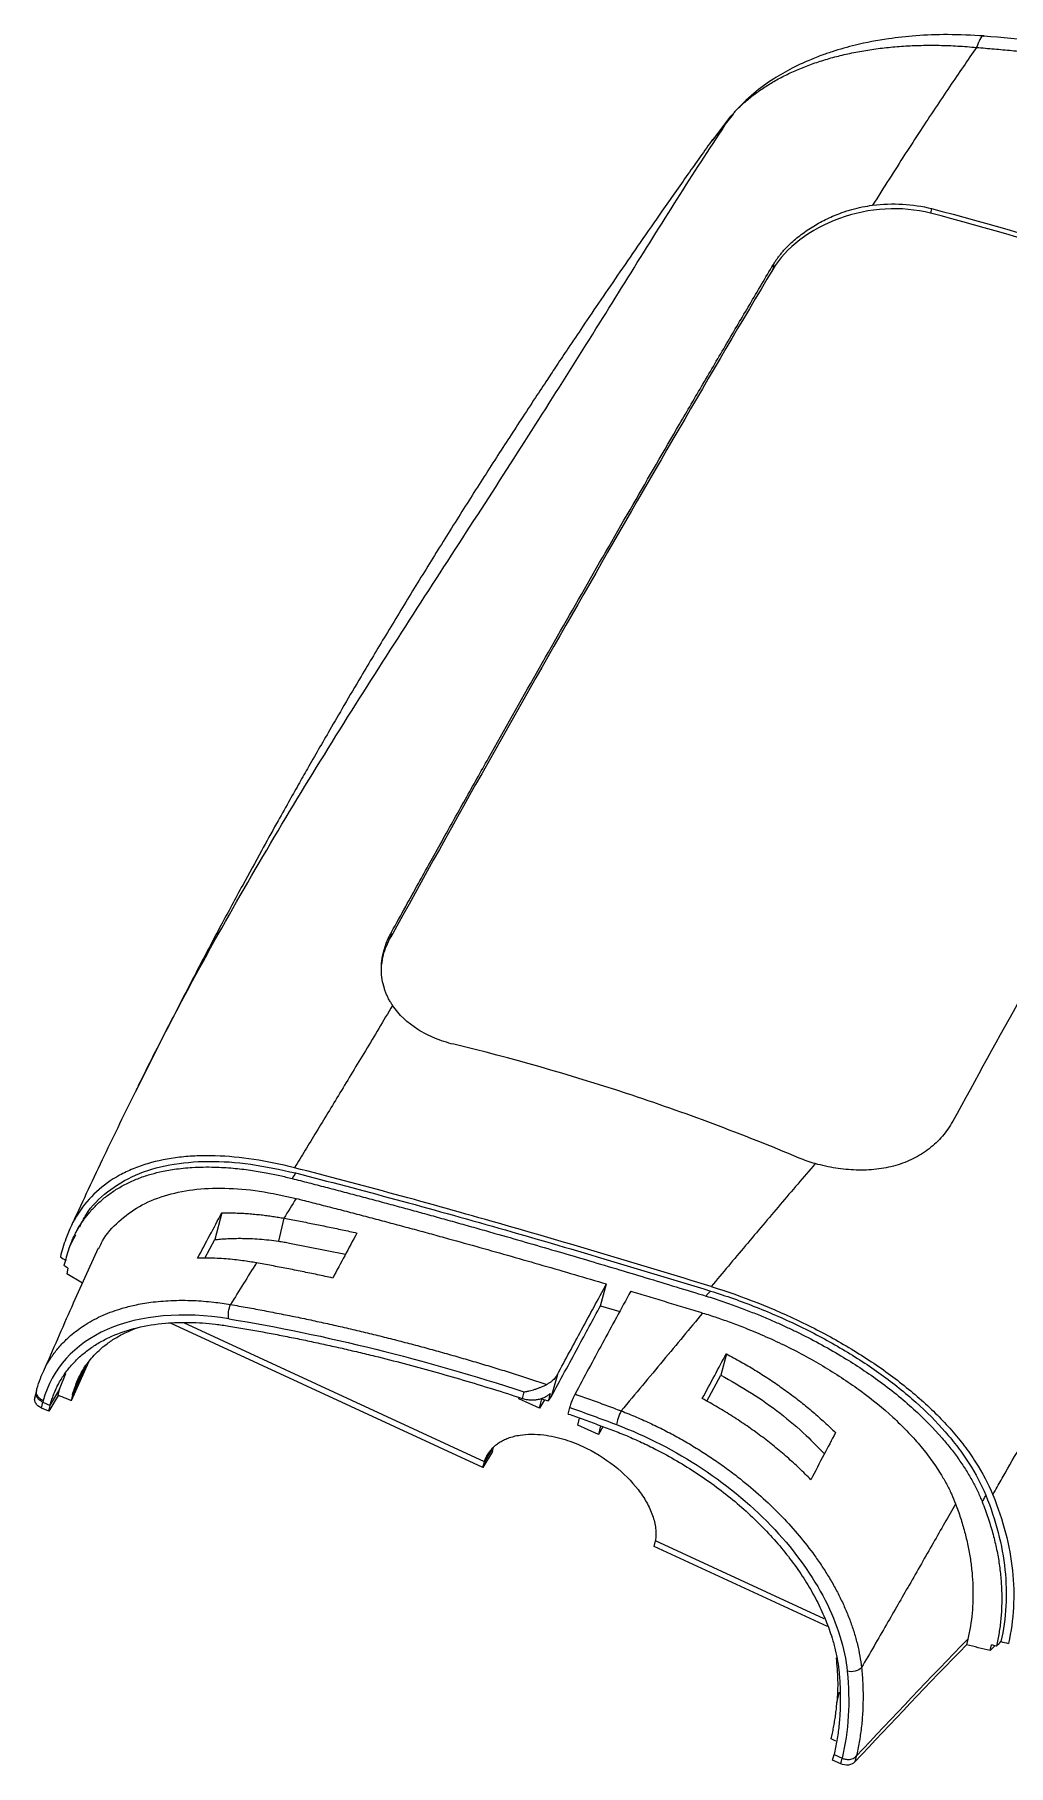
# Model space of a CAD drawing. Header units: inches. Extents: x 1424 to 4050, y 1126 to 1517.
# Drawn here: x 2208.01 to 2233.23, y 1240.21 to 1285.02 of the extents above; entities that cross this region are included whole.
import ezdxf

# ---------------------------------------------------------------- set-up
doc = ezdxf.new("R2010")
doc.units = ezdxf.units.IN
doc.header["$LTSCALE"] = 15

msp = doc.modelspace()

# ---------------------------------------------------------------- linework, layer by layer
at = {"color": 7, "linetype": 'Continuous', "lineweight": 15}
for p, q in [((2226.044, 1282.906), (2226.13, 1282.99)), ((2226.098, 1282.959), (2225.549, 1282.264)), ((2231.24, 1280.514), (2231.21, 1280.394)), ((2227.144, 1279.067), (2227.126, 1278.94)), ((2217.234, 1261.651), (2217.253, 1261.779)), ((2212.859, 1254.51), (2212.675, 1253.817)), ((2214.468, 1254.372), (2214.327, 1253.777)), ((2208.97, 1253.734), (2209.077, 1253.945)), ((2209.158, 1254.164), (2209.09, 1254.016)), ((2212.417, 1253.334), (2212.675, 1253.817)), ((2214.615, 1253.73), (2216.062, 1253.44)), ((2208.874, 1253.083), (2208.843, 1252.932)), ((2209.249, 1252.69), (2208.843, 1252.932)), ((2222.666, 1252.106), (2222.82, 1252.671)), ((2222.666, 1252.106), (2223.165, 1251.959)), ((2219.623, 1247.92), (2211.531, 1251.657)), ((2225.925, 1250.859), (2225.779, 1250.31)), ((2208.657, 1249.946), (2208.816, 1250.348)), ((2209.407, 1250.641), (2208.957, 1249.648)), ((2221.55, 1250.324), (2221.389, 1249.745)), ((2225.416, 1249.635), (2225.779, 1250.31)), ((2208.057, 1249.902), (2208.011, 1249.715)), ((2208.067, 1249.92), (2208.072, 1249.951)), ((2208.657, 1249.946), (2208.417, 1249.539)), ((2208.619, 1249.784), (2208.657, 1249.946)), ((2208.993, 1249.795), (2209.005, 1249.842)), ((2220.684, 1249.875), (2220.638, 1249.707)), ((2208.188, 1249.458), (2208.224, 1249.607)), ((2208.377, 1249.374), (2208.188, 1249.458)), ((2208.234, 1249.646), (2208.224, 1249.607)), ((2208.224, 1249.607), (2208.413, 1249.523)), ((2208.619, 1249.784), (2208.377, 1249.374)), ((2208.377, 1249.374), (2208.413, 1249.523)), ((2208.413, 1249.523), (2208.417, 1249.539)), ((2208.993, 1249.795), (2208.957, 1249.648)), ((2220.548, 1249.692), (2220.557, 1249.732)), ((2221.088, 1249.453), (2220.548, 1249.692)), ((2221.088, 1249.453), (2221.149, 1249.696)), ((2221.217, 1249.673), (2221.088, 1249.453)), ((2221.83, 1249.303), (2221.868, 1249.472)), ((2222.077, 1249.013), (2222.118, 1249.198)), ((2222.613, 1248.775), (2222.077, 1249.013)), ((2222.669, 1248.997), (2222.613, 1248.775)), ((2222.73, 1248.975), (2222.613, 1248.775)), ((2219.866, 1248.332), (2219.623, 1247.92)), ((2219.623, 1247.92), (2219.659, 1248.068)), ((2219.841, 1248.376), (2219.659, 1248.068)), ((2219.866, 1248.332), (2219.892, 1248.439)), ((2224.053, 1245.874), (2224.089, 1246.022)), ((2228.542, 1243.801), (2224.053, 1245.874)), ((2232.182, 1243.476), (2232.146, 1243.328)), ((2232.756, 1243.177), (2232.792, 1243.325)), ((2232.881, 1243.304), (2232.756, 1243.177)), ((2228.638, 1240.893), (2228.673, 1241.04)), ((2228.764, 1240.83), (2228.638, 1240.893)), ((2228.678, 1240.337), (2228.714, 1240.485)), ((2228.714, 1240.485), (2228.923, 1240.392)), ((2229.29, 1240.441), (2229.254, 1240.293)), ((2228.887, 1240.244), (2228.678, 1240.337)), ((2228.887, 1240.244), (2228.923, 1240.392))]:
    msp.add_line(p, q, dxfattribs=at)
at = {"color": 8, "linetype": 'Continuous', "lineweight": 15}
for p, q in [((2225.587, 1282.294), (2226.044, 1282.906)), ((2219.659, 1248.068), (2211.873, 1251.664)), ((2209.33, 1250.54), (2208.993, 1249.795)), ((2209.275, 1250.459), (2209.005, 1249.842)), ((2228.46, 1244.003), (2224.089, 1246.022)), ((2228.79, 1241.832), (2228.854, 1242.098))]:
    msp.add_line(p, q, dxfattribs=at)
at = {"color": 7, "linetype": 'Continuous', "lineweight": 15}
for centre, radius, start, end in [((2250.613, 1322.646), 80.98, 238.81156, 238.93927), ((2253.741, 1329.334), 88.383, 256.45157, 256.58101)]:
    msp.add_arc(centre, radius, start, end, dxfattribs=at)
for points, knots in [([(2232.599, 1284.982), (2232.284, 1284.999), (2231.685, 1285.031), (2230.858, 1284.996), (2230.058, 1284.91), (2229.333, 1284.771), (2228.762, 1284.61), (2228.358, 1284.47), (2228.009, 1284.331), (2227.594, 1284.136), (2227.114, 1283.859), (2226.59, 1283.484), (2226.285, 1283.169), (2226.12, 1282.999)], [0, 0, 0, 0, 0.119406, 0.226512, 0.321216, 0.439672, 0.529523, 0.573955, 0.625473, 0.693615, 0.778604, 0.880689, 1, 1, 1, 1]), ([(2251.26, 1279.732), (2250.44, 1280.133), (2248.825, 1280.924), (2246.357, 1281.927), (2243.92, 1282.783), (2241.267, 1283.562), (2238.421, 1284.22), (2235.448, 1284.723), (2233.521, 1284.896), (2232.6, 1284.979)], [0, 0, 0, 0, 0.139488, 0.275073, 0.406713, 0.534419, 0.698584, 0.8558, 1, 1, 1, 1]), ([(2226.044, 1282.906), (2226.076, 1282.942), (2226.14, 1283.014), (2226.243, 1283.12), (2226.352, 1283.223), (2226.467, 1283.323), (2226.587, 1283.421), (2226.712, 1283.517), (2226.844, 1283.609), (2226.98, 1283.699), (2227.122, 1283.786), (2227.27, 1283.869), (2227.423, 1283.95), (2227.581, 1284.027), (2227.744, 1284.1), (2227.913, 1284.17), (2228.086, 1284.236), (2228.264, 1284.299), (2228.447, 1284.358), (2228.635, 1284.413), (2228.828, 1284.464), (2229.024, 1284.511), (2229.225, 1284.554), (2229.431, 1284.593), (2229.64, 1284.627), (2229.853, 1284.657), (2230.07, 1284.683), (2230.29, 1284.704), (2230.514, 1284.721), (2230.741, 1284.733), (2230.972, 1284.74), (2231.205, 1284.743), (2231.44, 1284.741), (2231.679, 1284.735), (2231.919, 1284.723), (2232.162, 1284.707), (2232.325, 1284.692), (2232.407, 1284.685)], [0, 0, 0, 0, 0.0267086, 0.053539, 0.0804883, 0.1075535, 0.1347316, 0.1620193, 0.1894138, 0.216914, 0.2445207, 0.2722346, 0.3000561, 0.3279856, 0.3560233, 0.3841693, 0.4124241, 0.4407877, 0.4692602, 0.4978411, 0.5265299, 0.555326, 0.5842284, 0.6132368, 0.6423517, 0.6715733, 0.7009013, 0.7303352, 0.7598742, 0.7895175, 0.8192651, 0.8491183, 0.8790783, 0.909146, 0.939322, 0.9696066, 1, 1, 1, 1]), ([(2232.407, 1284.685), (2232.292, 1284.521), (2232.057, 1284.184), (2231.7, 1283.66), (2231.329, 1283.107), (2230.945, 1282.524), (2230.546, 1281.911), (2230.133, 1281.267), (2229.854, 1280.825), (2229.712, 1280.599)], [0, 0, 0, 0, 0.124382, 0.2549251, 0.3916269, 0.5344858, 0.6835007, 0.8386718, 1, 1, 1, 1]), ([(2232.407, 1284.685), (2232.558, 1284.673), (2232.861, 1284.649), (2233.318, 1284.607), (2233.775, 1284.561), (2234.234, 1284.51), (2234.694, 1284.454), (2235.156, 1284.394), (2235.619, 1284.329), (2236.083, 1284.259), (2236.548, 1284.185), (2237.014, 1284.105), (2237.481, 1284.021), (2237.949, 1283.932), (2238.418, 1283.838), (2238.888, 1283.74), (2239.358, 1283.636), (2239.829, 1283.527), (2240.301, 1283.413), (2240.772, 1283.295), (2241.245, 1283.171), (2241.718, 1283.042), (2242.191, 1282.908), (2242.664, 1282.769), (2243.137, 1282.625), (2243.611, 1282.475), (2244.084, 1282.321), (2244.557, 1282.161), (2245.03, 1281.996), (2245.503, 1281.825), (2245.975, 1281.65), (2246.447, 1281.469), (2246.919, 1281.283), (2247.39, 1281.092), (2247.86, 1280.895), (2248.33, 1280.693), (2248.798, 1280.486), (2249.266, 1280.274), (2249.732, 1280.056), (2250.198, 1279.832), (2250.662, 1279.604), (2250.97, 1279.448), (2251.124, 1279.37)], [0, 0, 0, 0, 0.023664, 0.047398, 0.071202, 0.095076, 0.119019, 0.143032, 0.167114, 0.191264, 0.215484, 0.239771, 0.264126, 0.288549, 0.31304, 0.337598, 0.362225, 0.386919, 0.411681, 0.43651, 0.461407, 0.486372, 0.511405, 0.536506, 0.561674, 0.586911, 0.612216, 0.63759, 0.663032, 0.688543, 0.714122, 0.739771, 0.765489, 0.791276, 0.817132, 0.843055, 0.869047, 0.895105, 0.92123, 0.947421, 0.973678, 1, 1, 1, 1]), ([(2225.571, 1282.306), (2225.356, 1282.005), (2224.916, 1281.385), (2224.29, 1280.493), (2223.705, 1279.652), (2223.177, 1278.886), (2222.681, 1278.16), (2222.234, 1277.501), (2221.855, 1276.937), (2221.55, 1276.48), (2221.268, 1276.054), (2220.958, 1275.585), (2220.502, 1274.89), (2219.91, 1273.976), (2219.207, 1272.877), (2218.498, 1271.747), (2217.796, 1270.611), (2217.118, 1269.495), (2216.527, 1268.506), (2216.046, 1267.688), (2215.679, 1267.058), (2215.365, 1266.513), (2215.092, 1266.038), (2214.833, 1265.582), (2214.566, 1265.109), (2214.248, 1264.541), (2213.851, 1263.825), (2213.369, 1262.945), (2212.805, 1261.897), (2212.163, 1260.684), (2211.45, 1259.302), (2210.931, 1258.282), (2210.655, 1257.72), (2210.634, 1257.678)], [0, 0, 0, 0, 0.036799, 0.075691, 0.108797, 0.139739, 0.169459, 0.197814, 0.220649, 0.238638, 0.253863, 0.273002, 0.296561, 0.33954, 0.385521, 0.431685, 0.478031, 0.524559, 0.567968, 0.59862, 0.623947, 0.64438, 0.664795, 0.681784, 0.699728, 0.722228, 0.750975, 0.786749, 0.82903, 0.87782, 0.933119, 0.994929, 1, 1, 1, 1]), ([(2231.21, 1280.394), (2230.471, 1280.585), (2229.612, 1280.534), (2228.103, 1279.985), (2227.455, 1279.495), (2227.126, 1278.94)], [0, 0, 0, 0, 0.5, 0.5, 1, 1, 1, 1]), ([(2227.144, 1279.067), (2227.16, 1279.093), (2227.192, 1279.145), (2227.246, 1279.223), (2227.303, 1279.299), (2227.366, 1279.376), (2227.433, 1279.452), (2227.504, 1279.527), (2227.64, 1279.66), (2227.859, 1279.846), (2228.182, 1280.065), (2228.535, 1280.257), (2228.871, 1280.397), (2229.175, 1280.494), (2229.442, 1280.56), (2229.622, 1280.586), (2229.712, 1280.599)], [0, 0, 0, 0, 0.0354165, 0.0708244, 0.1062967, 0.1419058, 0.1777231, 0.2138183, 0.2502592, 0.373839, 0.4996653, 0.6246115, 0.7500868, 0.8341734, 0.917279, 1, 1, 1, 1]), ([(2229.712, 1280.599), (2229.974, 1280.632), (2230.233, 1280.641), (2230.745, 1280.613), (2230.999, 1280.576), (2231.24, 1280.514)], [0, 0, 0, 0, 0.5, 0.5, 1, 1, 1, 1]), ([(2231.24, 1280.514), (2232.726, 1280.135), (2234.218, 1279.689), (2237.2, 1278.669), (2238.686, 1278.097), (2240.163, 1277.463)], [0, 0, 0, 0, 0.5, 0.5, 1, 1, 1, 1]), ([(2217.253, 1261.779), (2217.376, 1262), (2217.609, 1262.422), (2217.941, 1263.021), (2218.238, 1263.556), (2218.643, 1264.284), (2219.149, 1265.188), (2219.982, 1266.672), (2221.011, 1268.491), (2222.259, 1270.68), (2223.495, 1272.827), (2224.516, 1274.592), (2225.323, 1275.975), (2225.928, 1277.008), (2226.537, 1278.042), (2226.939, 1278.721), (2227.144, 1279.067)], [0, 0, 0, 0, 0.036391, 0.069353, 0.098891, 0.125008, 0.190263, 0.24997, 0.374932, 0.499931, 0.627563, 0.749968, 0.812145, 0.874978, 0.936436, 1, 1, 1, 1]), ([(2227.126, 1278.94), (2225.516, 1276.231), (2223.881, 1273.417), (2220.583, 1267.655), (2218.917, 1264.7), (2217.234, 1261.651)], [0, 0, 0, 0, 0.5, 0.5, 1, 1, 1, 1]), ([(2235.344, 1263.262), (2234.758, 1262.232), (2234.168, 1261.183), (2232.982, 1259.055), (2232.387, 1257.976), (2231.788, 1256.882)], [0, 0, 0, 0, 0.5, 0.5, 1, 1, 1, 1]), ([(2217.281, 1259.882), (2217.263, 1259.91), (2217.227, 1259.966), (2217.179, 1260.052), (2217.137, 1260.14), (2217.099, 1260.23), (2217.052, 1260.367), (2217.007, 1260.554), (2216.986, 1260.793), (2216.999, 1261.037), (2217.042, 1261.257), (2217.102, 1261.45), (2217.168, 1261.616), (2217.225, 1261.724), (2217.253, 1261.779)], [0, 0, 0, 0, 0.049995, 0.100009, 0.150128, 0.200443, 0.251042, 0.375631, 0.500577, 0.625283, 0.749595, 0.833466, 0.916755, 1, 1, 1, 1]), ([(2217.007, 1260.944), (2217.015, 1261.026), (2217.04, 1261.262), (2217.157, 1261.497), (2217.234, 1261.651)], [0, 0, 0, 0, 0.3439033, 1, 1, 1, 1]), ([(2217.281, 1259.882), (2217.162, 1259.683), (2216.928, 1259.293), (2216.581, 1258.715), (2216.246, 1258.158), (2215.922, 1257.622), (2215.61, 1257.106), (2215.309, 1256.612), (2215.021, 1256.138), (2214.832, 1255.829), (2214.739, 1255.678)], [0, 0, 0, 0, 0.143385, 0.281493, 0.414341, 0.54194, 0.664301, 0.78143, 0.893329, 1, 1, 1, 1]), ([(2218.865, 1258.875), (2218.692, 1258.916), (2218.529, 1258.969), (2218.221, 1259.097), (2218.074, 1259.172), (2217.666, 1259.43), (2217.445, 1259.636), (2217.281, 1259.882)], [0, 0, 0, 0, 0.25, 0.25, 0.5, 0.5, 1, 1, 1, 1]), ([(2227.814, 1255.93), (2226.33, 1256.552), (2224.839, 1257.109), (2221.847, 1258.094), (2220.351, 1258.519), (2218.865, 1258.875)], [0, 0, 0, 0, 0.5, 0.5, 1, 1, 1, 1]), ([(2210.624, 1257.654), (2210.349, 1257.098), (2209.785, 1255.956), (2209.265, 1254.828), (2208.998, 1254.25)], [0, 0, 0, 0, 0.48709, 1, 1, 1, 1]), ([(2231.788, 1256.882), (2231.712, 1256.743), (2231.623, 1256.615), (2231.419, 1256.378), (2231.304, 1256.269), (2231.051, 1256.074), (2230.916, 1255.989), (2230.627, 1255.845), (2230.472, 1255.784), (2230.15, 1255.692), (2229.984, 1255.66), (2229.643, 1255.621), (2229.465, 1255.613), (2229.112, 1255.624), (2228.935, 1255.641), (2228.581, 1255.697), (2228.403, 1255.736), (2228.229, 1255.785)], [0, 0, 0, 0, 0.125, 0.125, 0.25, 0.25, 0.375, 0.375, 0.5, 0.5, 0.625, 0.625, 0.75, 0.75, 0.875, 0.875, 1, 1, 1, 1]), ([(2214.739, 1255.678), (2214.017, 1255.863), (2213.335, 1255.967), (2212.53, 1255.991), (2212.37, 1255.991), (2212.061, 1255.979), (2211.91, 1255.967), (2211.472, 1255.916), (2211.196, 1255.861), (2210.807, 1255.744), (2210.682, 1255.7), (2210.439, 1255.6), (2210.322, 1255.544), (2209.99, 1255.361), (2209.79, 1255.219), (2209.435, 1254.893), (2209.278, 1254.71), (2209.011, 1254.301), (2208.903, 1254.078), (2208.819, 1253.838)], [0, 0, 0, 0, 0.25, 0.25, 0.3125, 0.3125, 0.375, 0.375, 0.5, 0.5, 0.5625, 0.5625, 0.625, 0.625, 0.75, 0.75, 0.875, 0.875, 1, 1, 1, 1]), ([(2208.901, 1253.58), (2208.916, 1253.623), (2208.946, 1253.708), (2208.999, 1253.833), (2209.057, 1253.955), (2209.12, 1254.075), (2209.19, 1254.192), (2209.265, 1254.306), (2209.346, 1254.417), (2209.433, 1254.525), (2209.526, 1254.629), (2209.625, 1254.73), (2209.731, 1254.827), (2209.842, 1254.92), (2209.96, 1255.009), (2210.084, 1255.093), (2210.214, 1255.173), (2210.351, 1255.247), (2210.494, 1255.317), (2210.643, 1255.382), (2210.799, 1255.441), (2211, 1255.507), (2211.271, 1255.578), (2211.646, 1255.648), (2212.116, 1255.696), (2212.628, 1255.704), (2213.134, 1255.674), (2213.581, 1255.622), (2213.987, 1255.555), (2214.347, 1255.482), (2214.573, 1255.426), (2214.677, 1255.401)], [0, 0, 0, 0, 0.022964, 0.046146, 0.069547, 0.093167, 0.117007, 0.141068, 0.165348, 0.189849, 0.21457, 0.239509, 0.264667, 0.290042, 0.315634, 0.341441, 0.367463, 0.393699, 0.420149, 0.446814, 0.473693, 0.500789, 0.547034, 0.603925, 0.671482, 0.749717, 0.812551, 0.869001, 0.91906, 0.962725, 1, 1, 1, 1]), ([(2209.183, 1254.152), (2209.233, 1254.258), (2209.4, 1254.617), (2209.88, 1255.076), (2210.6, 1255.52), (2211.488, 1255.781), (2212.495, 1255.87), (2213.594, 1255.802), (2214.377, 1255.629), (2214.769, 1255.543)], [0, 0, 0, 0, 0.065795, 0.222419, 0.379038, 0.535923, 0.692847, 0.846436, 1, 1, 1, 1]), ([(2225.533, 1252.603), (2223.671, 1253.177), (2221.836, 1253.724), (2218.218, 1254.758), (2216.457, 1255.239), (2214.739, 1255.678)], [0, 0, 0, 0, 0.5, 0.5, 1, 1, 1, 1]), ([(2228.229, 1255.785), (2228.077, 1255.609), (2227.774, 1255.258), (2227.321, 1254.727), (2226.871, 1254.196), (2226.424, 1253.665), (2225.978, 1253.134), (2225.681, 1252.779), (2225.533, 1252.603)], [0, 0, 0, 0, 0.168353, 0.336125, 0.503242, 0.669637, 0.835245, 1, 1, 1, 1]), ([(2214.677, 1255.401), (2214.821, 1255.364), (2215.108, 1255.291), (2215.542, 1255.178), (2215.977, 1255.065), (2216.412, 1254.95), (2216.849, 1254.833), (2217.287, 1254.716), (2217.725, 1254.596), (2218.165, 1254.476), (2218.605, 1254.354), (2219.046, 1254.231), (2219.488, 1254.107), (2220.044, 1253.949), (2220.713, 1253.757), (2221.495, 1253.53), (2222.278, 1253.3), (2223.06, 1253.068), (2223.84, 1252.833), (2224.62, 1252.596), (2225.141, 1252.436), (2225.401, 1252.357)], [0, 0, 0, 0, 0.042193, 0.084278, 0.12626, 0.168141, 0.209927, 0.25162, 0.293224, 0.334743, 0.376181, 0.417541, 0.458827, 0.500043, 0.572591, 0.644731, 0.716483, 0.787867, 0.858902, 0.929606, 1, 1, 1, 1]), ([(2214.769, 1255.543), (2216.477, 1255.107), (2218.236, 1254.629), (2221.832, 1253.603), (2223.665, 1253.057), (2225.516, 1252.487)], [0, 0, 0, 0, 0.5, 0.5, 1, 1, 1, 1]), ([(2209.676, 1253.588), (2209.706, 1253.655), (2209.827, 1253.925), (2210.174, 1254.298), (2210.705, 1254.696), (2211.354, 1254.971), (2212.099, 1255.13), (2212.93, 1255.166), (2213.826, 1255.096), (2214.464, 1254.954), (2214.783, 1254.884)], [0, 0, 0, 0, 0.045018, 0.18182, 0.318319, 0.454631, 0.590245, 0.726617, 0.863295, 1, 1, 1, 1]), ([(2214.783, 1254.884), (2214.926, 1254.848), (2215.214, 1254.775), (2215.648, 1254.664), (2216.084, 1254.552), (2216.521, 1254.438), (2216.96, 1254.322), (2217.4, 1254.204), (2217.843, 1254.085), (2218.286, 1253.964), (2218.852, 1253.809), (2219.541, 1253.617), (2220.355, 1253.387), (2221.173, 1253.153), (2221.994, 1252.914), (2222.545, 1252.752), (2222.82, 1252.671)], [0, 0, 0, 0, 0.055752, 0.111439, 0.167068, 0.222647, 0.278182, 0.333679, 0.389147, 0.444592, 0.50002, 0.600284, 0.700371, 0.800325, 0.900188, 1, 1, 1, 1]), ([(2212.233, 1253.34), (2212.338, 1253.537), (2212.547, 1253.928), (2212.756, 1254.317), (2212.859, 1254.51)], [0, 0, 0, 0, 0.504168, 1, 1, 1, 1]), ([(2212.859, 1254.51), (2212.918, 1254.511), (2213.035, 1254.512), (2213.21, 1254.509), (2213.381, 1254.502), (2213.549, 1254.491), (2213.713, 1254.477), (2213.873, 1254.461), (2214.028, 1254.442), (2214.179, 1254.421), (2214.325, 1254.398), (2214.421, 1254.381), (2214.468, 1254.372)], [0, 0, 0, 0, 0.115012, 0.226705, 0.335072, 0.440105, 0.541798, 0.640145, 0.735142, 0.826785, 0.915072, 1, 1, 1, 1]), ([(2214.468, 1254.372), (2214.593, 1254.349), (2214.843, 1254.303), (2215.22, 1254.229), (2215.598, 1254.152), (2215.977, 1254.073), (2216.23, 1254.017), (2216.357, 1253.989)], [0, 0, 0, 0, 0.199434, 0.399156, 0.599161, 0.799444, 1, 1, 1, 1]), ([(2216.357, 1253.989), (2216.252, 1253.793), (2216.044, 1253.406), (2215.835, 1253.017), (2215.732, 1252.823)], [0, 0, 0, 0, 0.503847, 1, 1, 1, 1]), ([(2209.661, 1253.595), (2209.428, 1253.088), (2208.937, 1252.016), (2208.481, 1250.965), (2208.241, 1250.411)], [0, 0, 0, 0, 0.4732472, 1, 1, 1, 1]), ([(2208.901, 1253.58), (2208.877, 1253.509), (2208.83, 1253.366), (2208.79, 1253.219), (2208.77, 1253.145)], [0, 0, 0, 0, 0.500589, 1, 1, 1, 1]), ([(2208.901, 1253.58), (2208.912, 1253.606), (2208.929, 1253.644), (2208.952, 1253.695), (2208.964, 1253.721), (2208.97, 1253.734)], [0, 0, 0, 0, 0.498695, 0.748963, 1, 1, 1, 1]), ([(2212.675, 1253.817), (2212.724, 1253.822), (2212.822, 1253.833), (2212.973, 1253.843), (2213.125, 1253.85), (2213.279, 1253.852), (2213.436, 1253.851), (2213.621, 1253.846), (2213.835, 1253.833), (2214.08, 1253.81), (2214.245, 1253.788), (2214.327, 1253.777)], [0, 0, 0, 0, 0.095341, 0.190502, 0.285595, 0.380736, 0.476002, 0.571395, 0.714502, 0.857246, 1, 1, 1, 1]), ([(2214.327, 1253.777), (2214.375, 1253.77), (2214.471, 1253.755), (2214.567, 1253.738), (2214.615, 1253.73)], [0, 0, 0, 0, 0.499949, 1, 1, 1, 1]), ([(2213.754, 1253.216), (2213.697, 1253.226), (2213.576, 1253.247), (2213.387, 1253.274), (2213.183, 1253.298), (2212.964, 1253.319), (2212.731, 1253.334), (2212.485, 1253.342), (2212.319, 1253.341), (2212.233, 1253.34)], [0, 0, 0, 0, 0.109696, 0.230481, 0.362337, 0.505244, 0.659177, 0.824108, 1, 1, 1, 1]), ([(2215.732, 1252.823), (2215.6, 1252.852), (2215.335, 1252.91), (2214.939, 1252.991), (2214.543, 1253.07), (2214.148, 1253.145), (2213.885, 1253.192), (2213.754, 1253.216)], [0, 0, 0, 0, 0.199978, 0.399974, 0.599981, 0.799992, 1, 1, 1, 1]), ([(2221.55, 1250.324), (2221.759, 1250.711), (2222.183, 1251.496), (2222.606, 1252.275), (2222.82, 1252.671)], [0, 0, 0, 0, 0.492974, 1, 1, 1, 1]), ([(2225.533, 1252.603), (2226.35, 1252.351), (2227.143, 1252.038), (2228.102, 1251.573), (2228.293, 1251.475), (2228.667, 1251.275), (2228.85, 1251.172), (2229.386, 1250.855), (2229.728, 1250.633), (2230.216, 1250.282), (2230.375, 1250.163), (2230.683, 1249.916), (2230.833, 1249.79), (2231.261, 1249.409), (2231.521, 1249.149), (2231.873, 1248.749), (2231.984, 1248.613), (2232.192, 1248.339), (2232.29, 1248.199), (2232.561, 1247.778), (2232.709, 1247.495), (2232.826, 1247.209)], [0, 0, 0, 0, 0.25, 0.25, 0.3125, 0.3125, 0.375, 0.375, 0.5, 0.5, 0.5625, 0.5625, 0.625, 0.625, 0.75, 0.75, 0.8125, 0.8125, 0.875, 0.875, 1, 1, 1, 1]), ([(2213.043, 1251.767), (2213.032, 1251.813), (2213.028, 1251.878), (2213.043, 1252.017), (2213.061, 1252.087), (2213.083, 1252.138)], [0, 0, 0, 0, 0.5, 0.5, 1, 1, 1, 1]), ([(2213.083, 1252.138), (2213.229, 1252.112), (2213.52, 1252.061), (2213.958, 1251.98), (2214.395, 1251.895), (2214.832, 1251.807), (2215.269, 1251.714), (2215.705, 1251.619), (2216.14, 1251.519), (2216.574, 1251.417), (2217.008, 1251.31), (2217.44, 1251.201), (2217.872, 1251.088), (2218.302, 1250.972), (2218.731, 1250.852), (2219.159, 1250.729), (2219.585, 1250.604), (2220.01, 1250.475), (2220.433, 1250.343), (2220.855, 1250.208), (2221.135, 1250.116), (2221.275, 1250.07)], [0, 0, 0, 0, 0.054308, 0.108442, 0.1624, 0.21618, 0.269779, 0.323195, 0.376426, 0.42947, 0.482324, 0.534987, 0.587456, 0.639729, 0.691805, 0.74368, 0.795355, 0.846826, 0.898091, 0.94915, 1, 1, 1, 1]), ([(2221.389, 1249.745), (2221.622, 1250.176), (2222.048, 1250.965), (2222.473, 1251.749), (2222.666, 1252.106)], [0, 0, 0, 0, 0.545119, 1, 1, 1, 1]), ([(2223.449, 1252.483), (2223.326, 1252.257), (2223.082, 1251.808), (2222.718, 1251.138), (2222.361, 1250.476), (2222.124, 1250.038), (2222.006, 1249.821)], [0, 0, 0, 0, 0.255928, 0.507898, 0.755919, 1, 1, 1, 1]), ([(2223.449, 1252.483), (2223.604, 1252.437), (2223.914, 1252.344), (2224.38, 1252.203), (2224.846, 1252.061), (2225.157, 1251.966), (2225.312, 1251.918)], [0, 0, 0, 0, 0.250695, 0.500904, 0.750661, 1, 1, 1, 1]), ([(2225.516, 1252.487), (2225.508, 1252.478), (2225.489, 1252.456), (2225.458, 1252.422), (2225.427, 1252.388), (2225.408, 1252.366), (2225.401, 1252.357)], [0, 0, 0, 0, 0.208208, 0.498971, 0.791134, 1, 1, 1, 1]), ([(2225.401, 1252.357), (2225.47, 1252.335), (2225.606, 1252.292), (2225.808, 1252.225), (2226.003, 1252.158), (2226.192, 1252.09), (2226.376, 1252.022), (2226.553, 1251.953), (2226.723, 1251.885), (2226.888, 1251.818), (2227.046, 1251.75), (2227.198, 1251.684), (2227.344, 1251.619), (2227.484, 1251.555), (2227.618, 1251.492), (2228.099, 1251.26), (2228.87, 1250.843), (2229.894, 1250.172), (2230.779, 1249.456), (2231.379, 1248.845), (2231.745, 1248.402), (2231.954, 1248.122), (2232.139, 1247.844), (2232.3, 1247.569), (2232.44, 1247.297), (2232.515, 1247.117), (2232.553, 1247.027)], [0, 0, 0, 0, 0.021704, 0.042821, 0.063351, 0.083294, 0.102651, 0.121422, 0.139606, 0.157204, 0.174215, 0.190639, 0.206474, 0.221722, 0.236382, 0.250454, 0.380995, 0.499119, 0.628412, 0.748791, 0.792565, 0.835563, 0.877792, 0.919264, 0.959994, 1, 1, 1, 1]), ([(2225.516, 1252.487), (2225.915, 1252.363), (2226.309, 1252.224), (2227.083, 1251.917), (2227.464, 1251.75), (2228.027, 1251.476), (2228.214, 1251.381), (2228.579, 1251.185), (2228.758, 1251.084), (2229.283, 1250.774), (2229.617, 1250.557), (2230.094, 1250.213), (2230.249, 1250.096), (2230.55, 1249.854), (2230.696, 1249.731), (2231.114, 1249.356), (2231.367, 1249.101), (2231.711, 1248.708), (2231.819, 1248.575), (2232.023, 1248.306), (2232.119, 1248.17), (2232.384, 1247.757), (2232.53, 1247.479), (2232.643, 1247.199)], [0, 0, 0, 0, 0.125, 0.125, 0.25, 0.25, 0.3125, 0.3125, 0.375, 0.375, 0.5, 0.5, 0.5625, 0.5625, 0.625, 0.625, 0.75, 0.75, 0.8125, 0.8125, 0.875, 0.875, 1, 1, 1, 1]), ([(2213.043, 1251.767), (2211.857, 1251.963), (2210.744, 1251.866), (2209.042, 1251.118), (2208.454, 1250.465), (2208.234, 1249.646)], [0, 0, 0, 0, 0.5, 0.5, 1, 1, 1, 1]), ([(2208.417, 1249.539), (2208.428, 1249.578), (2208.45, 1249.657), (2208.49, 1249.772), (2208.535, 1249.885), (2208.585, 1249.995), (2208.668, 1250.156), (2208.795, 1250.36), (2208.984, 1250.595), (2209.201, 1250.81), (2209.446, 1251.004), (2209.716, 1251.174), (2210.108, 1251.37), (2210.656, 1251.553), (2211.245, 1251.648), (2211.713, 1251.676), (2212.034, 1251.678), (2212.362, 1251.664), (2212.696, 1251.633), (2212.924, 1251.598), (2213.038, 1251.581)], [0, 0, 0, 0, 0.0250832, 0.0501821, 0.0753205, 0.1005217, 0.125809, 0.1883856, 0.2511478, 0.3136695, 0.3761688, 0.4386601, 0.5009245, 0.6250859, 0.7496755, 0.8000054, 0.8500265, 0.8999147, 0.949847, 1, 1, 1, 1]), ([(2225.312, 1251.918), (2225.144, 1251.716), (2224.804, 1251.306), (2224.284, 1250.68), (2223.749, 1250.038), (2223.385, 1249.604), (2223.201, 1249.384)], [0, 0, 0, 0, 0.240272, 0.487061, 0.740319, 1, 1, 1, 1]), ([(2225.312, 1251.918), (2225.374, 1251.899), (2225.497, 1251.861), (2225.681, 1251.8), (2225.865, 1251.737), (2226.048, 1251.671), (2226.231, 1251.602), (2226.534, 1251.484), (2226.954, 1251.308), (2227.482, 1251.062), (2227.996, 1250.796), (2228.656, 1250.418), (2229.433, 1249.903), (2230.121, 1249.339), (2230.607, 1248.866), (2230.937, 1248.502), (2231.231, 1248.129), (2231.458, 1247.791), (2231.629, 1247.492), (2231.759, 1247.233), (2231.828, 1247.06), (2231.863, 1246.974)], [0, 0, 0, 0, 0.0209609, 0.04191, 0.0628599, 0.0838235, 0.1048132, 0.1258418, 0.1885532, 0.2512141, 0.3138574, 0.3762689, 0.5011094, 0.6256856, 0.6879488, 0.7500173, 0.8123977, 0.8745321, 0.9164685, 0.9582489, 1, 1, 1, 1]), ([(2232.826, 1247.209), (2232.864, 1247.277), (2232.971, 1247.466), (2233.24, 1247.941), (2233.539, 1248.46), (2233.912, 1249.101), (2234.266, 1249.701), (2234.704, 1250.424), (2235.145, 1251.137), (2235.445, 1251.604), (2235.594, 1251.837)], [0, 0, 0, 0, 0.042504, 0.118738, 0.299759, 0.371663, 0.529122, 0.6863, 0.843251, 1, 1, 1, 1]), ([(2209.005, 1249.842), (2209.041, 1249.955), (2209.112, 1250.181), (2209.285, 1250.496), (2209.479, 1250.751), (2209.684, 1250.959), (2209.89, 1251.13), (2210.141, 1251.296), (2210.405, 1251.435), (2210.595, 1251.507), (2210.675, 1251.537)], [0, 0, 0, 0, 0.147999, 0.296723, 0.452829, 0.550465, 0.658621, 0.77728, 0.906538, 1, 1, 1, 1]), ([(2213.038, 1251.581), (2213.177, 1251.558), (2213.455, 1251.511), (2213.873, 1251.437), (2214.292, 1251.358), (2214.711, 1251.276), (2215.132, 1251.189), (2215.552, 1251.099), (2215.974, 1251.004), (2216.396, 1250.906), (2216.932, 1250.776), (2217.581, 1250.611), (2218.344, 1250.404), (2219.108, 1250.185), (2219.873, 1249.954), (2220.383, 1249.79), (2220.638, 1249.707)], [0, 0, 0, 0, 0.055623, 0.11121, 0.166771, 0.222312, 0.277842, 0.333368, 0.388898, 0.444441, 0.500004, 0.600047, 0.700022, 0.799975, 0.899952, 1, 1, 1, 1]), ([(2225.302, 1249.702), (2225.41, 1249.902), (2225.618, 1250.289), (2225.825, 1250.674), (2225.925, 1250.859)], [0, 0, 0, 0, 0.519083, 1, 1, 1, 1]), ([(2225.925, 1250.859), (2225.988, 1250.826), (2226.114, 1250.76), (2226.3, 1250.656), (2226.484, 1250.55), (2226.666, 1250.442), (2226.845, 1250.33), (2227.022, 1250.216), (2227.195, 1250.099), (2227.366, 1249.98), (2227.533, 1249.859), (2227.698, 1249.735), (2227.859, 1249.61), (2228.017, 1249.483), (2228.171, 1249.354), (2228.322, 1249.223), (2228.469, 1249.09), (2228.613, 1248.956), (2228.705, 1248.866), (2228.752, 1248.821)], [0, 0, 0, 0, 0.060419, 0.12063, 0.180635, 0.240437, 0.300038, 0.359438, 0.418639, 0.477642, 0.536448, 0.595058, 0.653473, 0.711696, 0.769727, 0.827571, 0.885229, 0.942704, 1, 1, 1, 1]), ([(2208.072, 1249.951), (2208.099, 1250.043), (2208.149, 1250.213), (2208.223, 1250.37), (2208.257, 1250.442)], [0, 0, 0, 0, 0.542887, 1, 1, 1, 1]), ([(2221.55, 1250.324), (2221.543, 1250.311), (2221.526, 1250.283), (2221.495, 1250.24), (2221.456, 1250.196), (2221.406, 1250.151), (2221.346, 1250.107), (2221.299, 1250.082), (2221.275, 1250.07)], [0, 0, 0, 0, 0.126563, 0.26867, 0.426937, 0.60171, 0.792931, 1, 1, 1, 1]), ([(2225.779, 1250.31), (2226.047, 1250.16), (2226.581, 1249.861), (2227.324, 1249.329), (2227.962, 1248.798), (2228.311, 1248.429), (2228.463, 1248.268)], [0, 0, 0, 0, 0.266365, 0.53142, 0.796445, 1, 1, 1, 1]), ([(2208.224, 1249.607), (2208.192, 1249.624), (2208.128, 1249.66), (2208.067, 1249.74), (2208.04, 1249.818), (2208.052, 1249.863), (2208.057, 1249.881)], [0, 0, 0, 0, 0.276248, 0.552529, 0.828799, 1, 1, 1, 1]), ([(2208.062, 1249.921), (2208.061, 1249.914), (2208.057, 1249.901), (2208.053, 1249.887), (2208.051, 1249.88)], [0, 0, 0, 0, 0.452479, 1, 1, 1, 1]), ([(2220.638, 1249.707), (2220.651, 1249.703), (2220.685, 1249.693), (2220.75, 1249.679), (2220.839, 1249.667), (2220.938, 1249.667), (2221.04, 1249.679), (2221.136, 1249.703), (2221.227, 1249.739), (2221.305, 1249.784), (2221.346, 1249.82), (2221.366, 1249.837)], [0, 0, 0, 0, 0.054051, 0.136629, 0.250228, 0.389382, 0.500165, 0.634826, 0.764022, 0.886116, 1, 1, 1, 1]), ([(2220.684, 1249.875), (2220.701, 1249.878), (2220.745, 1249.884), (2220.838, 1249.904), (2220.945, 1249.934), (2221.046, 1249.97), (2221.125, 1250.001), (2221.201, 1250.034), (2221.252, 1250.058), (2221.275, 1250.07)], [0, 0, 0, 0, 0.090921, 0.249991, 0.499465, 0.634252, 0.74955, 0.883509, 1, 1, 1, 1]), ([(2208.188, 1249.458), (2208.156, 1249.476), (2208.092, 1249.511), (2208.031, 1249.592), (2208.004, 1249.67), (2208.016, 1249.716), (2208.021, 1249.733)], [0, 0, 0, 0, 0.275367, 0.550767, 0.826157, 1, 1, 1, 1]), ([(2208.957, 1249.648), (2208.921, 1249.664), (2208.854, 1249.692), (2208.765, 1249.729), (2208.697, 1249.756), (2208.651, 1249.774), (2208.627, 1249.781), (2208.619, 1249.784)], [0, 0, 0, 0, 0.328943, 0.59336, 0.793274, 0.928747, 1, 1, 1, 1]), ([(2221.315, 1249.64), (2221.329, 1249.657), (2221.358, 1249.691), (2221.379, 1249.728), (2221.389, 1249.745)], [0, 0, 0, 0, 0.517247, 1, 1, 1, 1]), ([(2222.006, 1249.821), (2222.001, 1249.811), (2221.99, 1249.79), (2221.973, 1249.756), (2221.956, 1249.718), (2221.938, 1249.679), (2221.918, 1249.63), (2221.898, 1249.574), (2221.879, 1249.517), (2221.872, 1249.487), (2221.868, 1249.472)], [0, 0, 0, 0, 0.09105, 0.187208, 0.287977, 0.392633, 0.500244, 0.672729, 0.840607, 1, 1, 1, 1]), ([(2222.006, 1249.821), (2222.139, 1249.774), (2222.404, 1249.679), (2222.802, 1249.534), (2223.068, 1249.434), (2223.201, 1249.384)], [0, 0, 0, 0, 0.332337, 0.665674, 1, 1, 1, 1]), ([(2223.201, 1249.384), (2223.175, 1249.334), (2223.146, 1249.266), (2223.101, 1249.132), (2223.086, 1249.069), (2223.082, 1249.028)], [0, 0, 0, 0, 0.5, 0.5, 1, 1, 1, 1]), ([(2223.201, 1249.384), (2223.267, 1249.358), (2223.399, 1249.307), (2223.596, 1249.224), (2223.791, 1249.139), (2223.985, 1249.049), (2224.177, 1248.957), (2224.367, 1248.861), (2224.554, 1248.762), (2224.74, 1248.66), (2224.923, 1248.555), (2225.103, 1248.447), (2225.281, 1248.337), (2225.457, 1248.224), (2225.629, 1248.108), (2225.799, 1247.99), (2225.965, 1247.869), (2226.128, 1247.747), (2226.419, 1247.52), (2226.825, 1247.178), (2227.318, 1246.706), (2227.767, 1246.213), (2228.11, 1245.782), (2228.366, 1245.419), (2228.552, 1245.13), (2228.724, 1244.836), (2228.879, 1244.539), (2229.017, 1244.24), (2229.137, 1243.939), (2229.24, 1243.637), (2229.322, 1243.335), (2229.387, 1243.034), (2229.412, 1242.836), (2229.425, 1242.737)], [0, 0, 0, 0, 0.020786, 0.041491, 0.062117, 0.082663, 0.103129, 0.123517, 0.143827, 0.164059, 0.184214, 0.204293, 0.224297, 0.244228, 0.264086, 0.283873, 0.303588, 0.323232, 0.342806, 0.410389, 0.477906, 0.545401, 0.612909, 0.650138, 0.687681, 0.725542, 0.763729, 0.802249, 0.841108, 0.880308, 0.919855, 0.95975, 1, 1, 1, 1]), ([(2228.114, 1247.601), (2228.065, 1247.65), (2227.968, 1247.749), (2227.816, 1247.896), (2227.661, 1248.04), (2227.501, 1248.183), (2227.337, 1248.324), (2227.169, 1248.463), (2226.998, 1248.599), (2226.822, 1248.733), (2226.644, 1248.865), (2226.461, 1248.993), (2226.275, 1249.119), (2226.087, 1249.243), (2225.895, 1249.363), (2225.7, 1249.479), (2225.503, 1249.593), (2225.369, 1249.666), (2225.302, 1249.702)], [0, 0, 0, 0, 0.0612312, 0.1226179, 0.1841636, 0.2458725, 0.307748, 0.3697932, 0.4320103, 0.4944013, 0.5569679, 0.6197116, 0.6826339, 0.7457365, 0.8090215, 0.8724915, 0.9361496, 1, 1, 1, 1]), ([(2221.83, 1249.303), (2221.958, 1249.257), (2222.214, 1249.167), (2222.597, 1249.027), (2222.852, 1248.932), (2222.98, 1248.884)], [0, 0, 0, 0, 0.333255, 0.666576, 1, 1, 1, 1]), ([(2223.082, 1249.028), (2223.848, 1248.737), (2224.603, 1248.351), (2225.998, 1247.427), (2226.638, 1246.89), (2227.721, 1245.731), (2228.164, 1245.11), (2228.801, 1243.861), (2228.995, 1243.233), (2229.056, 1242.641)], [0, 0, 0, 0, 0.25, 0.25, 0.5, 0.5, 0.75, 0.75, 1, 1, 1, 1]), ([(2219.659, 1248.068), (2219.667, 1248.091), (2219.683, 1248.138), (2219.715, 1248.208), (2219.757, 1248.28), (2219.809, 1248.353), (2219.873, 1248.426), (2219.95, 1248.498), (2220.042, 1248.565), (2220.151, 1248.627), (2220.277, 1248.682), (2220.421, 1248.727), (2220.707, 1248.786), (2221.15, 1248.789), (2221.716, 1248.665), (2222.35, 1248.419), (2223.043, 1247.995), (2223.525, 1247.511), (2223.761, 1247.182), (2223.863, 1247.016), (2223.949, 1246.847), (2224.017, 1246.677), (2224.067, 1246.507), (2224.096, 1246.34), (2224.106, 1246.177), (2224.095, 1246.074), (2224.089, 1246.022)], [0, 0, 0, 0, 0.015648, 0.032722, 0.051222, 0.071149, 0.092502, 0.115282, 0.139487, 0.165119, 0.192176, 0.220659, 0.250567, 0.350365, 0.433681, 0.500464, 0.628373, 0.749524, 0.779527, 0.809903, 0.840653, 0.871775, 0.903271, 0.93514, 0.967383, 1, 1, 1, 1]), ([(2222.98, 1248.884), (2223.043, 1248.86), (2223.169, 1248.812), (2223.358, 1248.734), (2223.545, 1248.653), (2223.732, 1248.568), (2223.918, 1248.48), (2224.225, 1248.326), (2224.647, 1248.095), (2225.172, 1247.768), (2225.676, 1247.415), (2226.315, 1246.911), (2227.042, 1246.224), (2227.646, 1245.484), (2228.044, 1244.878), (2228.298, 1244.42), (2228.508, 1243.959), (2228.653, 1243.552), (2228.749, 1243.198), (2228.811, 1242.898), (2228.833, 1242.703), (2228.844, 1242.605)], [0, 0, 0, 0, 0.020937, 0.041849, 0.062754, 0.083671, 0.104616, 0.125609, 0.188039, 0.250455, 0.31286, 0.375112, 0.500085, 0.625028, 0.687216, 0.74962, 0.81197, 0.87441, 0.916316, 0.958131, 1, 1, 1, 1]), ([(2228.752, 1248.821), (2228.652, 1248.63), (2228.439, 1248.224), (2228.226, 1247.817), (2228.114, 1247.601)], [0, 0, 0, 0, 0.470572, 1, 1, 1, 1]), ([(2232.643, 1247.199), (2232.637, 1247.188), (2232.621, 1247.159), (2232.598, 1247.113), (2232.574, 1247.067), (2232.559, 1247.039), (2232.553, 1247.027)], [0, 0, 0, 0, 0.210358, 0.501167, 0.792725, 1, 1, 1, 1]), ([(2232.643, 1247.199), (2232.774, 1246.876), (2232.881, 1246.554), (2233.048, 1245.91), (2233.106, 1245.589), (2233.173, 1244.954), (2233.182, 1244.638), (2233.147, 1244.017), (2233.104, 1243.712), (2233.036, 1243.411)], [0, 0, 0, 0, 0.25, 0.25, 0.5, 0.5, 0.75, 0.75, 1, 1, 1, 1]), ([(2232.826, 1247.209), (2232.96, 1246.88), (2233.07, 1246.553), (2233.24, 1245.9), (2233.3, 1245.573), (2233.403, 1244.606), (2233.37, 1243.977), (2233.23, 1243.364)], [0, 0, 0, 0, 0.25, 0.25, 0.5, 0.5, 1, 1, 1, 1]), ([(2231.863, 1246.974), (2231.768, 1246.809), (2231.574, 1246.472), (2231.278, 1245.956), (2230.972, 1245.422), (2230.571, 1244.72), (2230.057, 1243.823), (2229.643, 1243.109), (2229.426, 1242.736)], [0, 0, 0, 0, 0.118287, 0.240595, 0.366926, 0.49728, 0.737263, 1, 1, 1, 1]), ([(2231.863, 1246.974), (2231.885, 1246.914), (2231.93, 1246.794), (2231.99, 1246.614), (2232.046, 1246.435), (2232.096, 1246.256), (2232.141, 1246.078), (2232.181, 1245.9), (2232.216, 1245.722), (2232.245, 1245.545), (2232.269, 1245.369), (2232.295, 1245.133), (2232.313, 1244.84), (2232.314, 1244.492), (2232.292, 1244.148), (2232.251, 1243.809), (2232.205, 1243.587), (2232.182, 1243.476)], [0, 0, 0, 0, 0.050262, 0.100414, 0.150477, 0.200469, 0.250412, 0.300324, 0.350227, 0.400139, 0.450082, 0.500075, 0.600745, 0.700903, 0.800719, 0.900361, 1, 1, 1, 1]), ([(2232.553, 1247.027), (2232.578, 1246.961), (2232.63, 1246.827), (2232.699, 1246.628), (2232.763, 1246.43), (2232.82, 1246.233), (2232.871, 1246.037), (2232.916, 1245.843), (2232.954, 1245.65), (2232.987, 1245.459), (2233.013, 1245.269), (2233.033, 1245.081), (2233.048, 1244.894), (2233.056, 1244.709), (2233.059, 1244.526), (2233.056, 1244.345), (2233.048, 1244.165), (2233.034, 1243.987), (2233.014, 1243.811), (2232.989, 1243.637), (2232.958, 1243.464), (2232.934, 1243.351), (2232.921, 1243.294)], [0, 0, 0, 0, 0.05249, 0.104693, 0.156613, 0.208254, 0.259619, 0.310714, 0.361543, 0.41211, 0.462419, 0.512474, 0.56228, 0.61184, 0.66116, 0.710242, 0.759092, 0.807713, 0.85611, 0.904287, 0.952249, 1, 1, 1, 1]), ([(2228.767, 1242.986), (2228.786, 1242.794), (2228.823, 1242.399), (2228.801, 1242.024), (2228.79, 1241.832)], [0, 0, 0, 0, 0.487951, 1, 1, 1, 1]), ([(2229.426, 1242.736), (2229.39, 1242.697), (2229.33, 1242.66), (2229.191, 1242.624), (2229.114, 1242.626), (2229.056, 1242.641)], [0, 0, 0, 0, 0.5, 0.5, 1, 1, 1, 1]), ([(2229.426, 1242.736), (2229.432, 1242.669), (2229.445, 1242.535), (2229.457, 1242.335), (2229.465, 1242.137), (2229.466, 1241.941), (2229.463, 1241.746), (2229.454, 1241.553), (2229.44, 1241.362), (2229.421, 1241.174), (2229.396, 1240.987), (2229.366, 1240.803), (2229.331, 1240.62), (2229.304, 1240.501), (2229.29, 1240.441)], [0, 0, 0, 0, 0.08356, 0.167074, 0.250544, 0.333971, 0.417356, 0.5007, 0.584006, 0.667274, 0.750506, 0.833703, 0.916867, 1, 1, 1, 1]), ([(2228.844, 1242.605), (2228.85, 1242.537), (2228.862, 1242.402), (2228.872, 1242.201), (2228.877, 1242.003), (2228.876, 1241.806), (2228.87, 1241.611), (2228.858, 1241.419), (2228.841, 1241.228), (2228.818, 1241.039), (2228.789, 1240.853), (2228.755, 1240.668), (2228.727, 1240.546), (2228.714, 1240.485)], [0, 0, 0, 0, 0.091236, 0.182282, 0.273181, 0.363972, 0.454699, 0.545401, 0.63612, 0.726899, 0.817777, 0.908797, 1, 1, 1, 1]), ([(2228.673, 1241.04), (2228.683, 1241.089), (2228.704, 1241.189), (2228.731, 1241.342), (2228.755, 1241.501), (2228.775, 1241.664), (2228.785, 1241.776), (2228.79, 1241.832)], [0, 0, 0, 0, 0.191807, 0.387676, 0.587647, 0.791747, 1, 1, 1, 1]), ([(2228.923, 1240.392), (2228.934, 1240.388), (2228.959, 1240.377), (2229.004, 1240.366), (2229.057, 1240.358), (2229.118, 1240.36), (2229.182, 1240.373), (2229.243, 1240.399), (2229.274, 1240.427), (2229.29, 1240.441)], [0, 0, 0, 0, 0.089247, 0.197803, 0.326383, 0.474465, 0.639604, 0.817038, 1, 1, 1, 1]), ([(2229.254, 1240.293), (2229.215, 1240.251), (2229.156, 1240.223), (2229.022, 1240.205), (2228.95, 1240.216), (2228.887, 1240.244)], [0, 0, 0, 0, 0.5, 0.5, 1, 1, 1, 1])]:
    msp.add_open_spline(points, degree=3, knots=knots, dxfattribs=at)
at = {"color": 8, "linetype": 'Continuous', "lineweight": 15}
for points, knots in [([(2232.599, 1284.971), (2232.593, 1284.975), (2232.56, 1284.998), (2232.491, 1284.911), (2232.434, 1284.759), (2232.407, 1284.685)], [0, 0, 0, 0, 0.099052, 0.561031, 1, 1, 1, 1]), ([(2210.632, 1257.65), (2210.907, 1258.205), (2211.638, 1259.682), (2212.94, 1262.061), (2214.505, 1264.746), (2216.114, 1267.35), (2217.723, 1269.867), (2219.301, 1272.298), (2220.809, 1274.637), (2222.224, 1276.875), (2223.552, 1279.004), (2224.817, 1281.034), (2225.634, 1282.281), (2226.044, 1282.906)], [0, 0, 0, 0, 0.057588, 0.153137, 0.248631, 0.343719, 0.438297, 0.532336, 0.625757, 0.718888, 0.812128, 0.905775, 1, 1, 1, 1]), ([(2208.257, 1250.442), (2208.264, 1250.458), (2208.311, 1250.566), (2208.427, 1250.753), (2208.608, 1251.002), (2208.799, 1251.205), (2208.983, 1251.371), (2209.155, 1251.505), (2209.345, 1251.633), (2209.554, 1251.753), (2209.784, 1251.864), (2210.026, 1251.96), (2210.298, 1252.049), (2210.624, 1252.132), (2211.042, 1252.205), (2211.55, 1252.249), (2212.097, 1252.249), (2212.615, 1252.21), (2212.938, 1252.16), (2213.083, 1252.138)], [0, 0, 0, 0, 0.01133, 0.075453, 0.141378, 0.209112, 0.252315, 0.297106, 0.343488, 0.39147, 0.441062, 0.492281, 0.539377, 0.599636, 0.673143, 0.759988, 0.854481, 0.934519, 1, 1, 1, 1]), ([(2208.234, 1249.646), (2208.203, 1249.663), (2208.14, 1249.698), (2208.077, 1249.779), (2208.05, 1249.859), (2208.062, 1249.903), (2208.067, 1249.92)], [0, 0, 0, 0, 0.266112, 0.551407, 0.836687, 1, 1, 1, 1])]:
    msp.add_open_spline(points, degree=3, knots=knots, dxfattribs=at)
at = {"color": 7, "linetype": 'Continuous', "lineweight": 15}
for points in [[(2240.134, 1277.345), (2237.183, 1278.611), (2234.187, 1279.628), (2231.21, 1280.394)], [(2228.229, 1255.785), (2228.087, 1255.826), (2227.949, 1255.874), (2227.814, 1255.93)], [(2214.769, 1255.543), (2214.738, 1255.496), (2214.707, 1255.448), (2214.677, 1255.401)], [(2214.783, 1254.884), (2214.678, 1254.714), (2214.573, 1254.543), (2214.468, 1254.372)], [(2208.819, 1253.838), (2208.765, 1253.686), (2208.718, 1253.53), (2208.677, 1253.37)], [(2208.874, 1253.083), (2208.839, 1253.104), (2208.805, 1253.125), (2208.77, 1253.145)], [(2213.754, 1253.216), (2213.531, 1252.858), (2213.308, 1252.498), (2213.083, 1252.138)], [(2213.043, 1251.767), (2215.555, 1251.353), (2218.122, 1250.717), (2220.684, 1249.875)], [(2208.062, 1249.913), (2208.066, 1249.925), (2208.069, 1249.938), (2208.072, 1249.951)], [(2221.366, 1249.837), (2221.349, 1249.771), (2221.332, 1249.706), (2221.315, 1249.64)], [(2221.149, 1249.696), (2221.205, 1249.677), (2221.26, 1249.659), (2221.315, 1249.64)], [(2221.868, 1249.472), (2222.273, 1249.329), (2222.678, 1249.181), (2223.082, 1249.028)], [(2232.146, 1243.328), (2231.167, 1242.326), (2230.206, 1241.312), (2229.254, 1240.293)], [(2229.29, 1240.441), (2230.24, 1241.459), (2231.201, 1242.473), (2232.182, 1243.476)], [(2232.756, 1243.177), (2232.552, 1243.227), (2232.349, 1243.277), (2232.146, 1243.328)], [(2232.921, 1243.294), (2232.878, 1243.304), (2232.835, 1243.315), (2232.792, 1243.325)], [(2232.921, 1243.294), (2232.959, 1243.333), (2232.997, 1243.372), (2233.036, 1243.411)], [(2229.056, 1242.641), (2229.136, 1241.852), (2229.092, 1241.094), (2228.923, 1240.392)]]:
    msp.add_open_spline(points, degree=3, dxfattribs=at)

doc.saveas('drawing.dxf')
